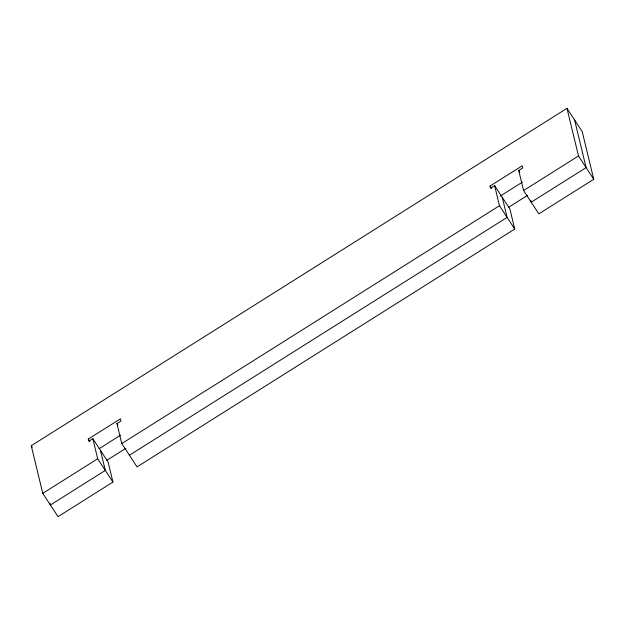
<?xml version="1.0" encoding="UTF-8"?>
<svg xmlns="http://www.w3.org/2000/svg" width="625" height="625" viewBox="0 0 625 625"><rect width="100%" height="100%" fill="white"/><g stroke="black" fill="none" stroke-linecap="round" stroke-linejoin="round"><path stroke-width="0.94" d="M31.25 445.727L566.969 108.344L582.227 131.648L593.75 179.273L538.836 213.859L523.578 190.547L518.727 170.5L522.75 167.969L522.219 165.789L490.078 186.031L490.602 188.211L494.625 185.68L509.883 208.992L514.734 229.039L137.047 466.891L121.789 443.586L116.938 423.539L120.961 421.008L120.43 418.828L88.289 439.07L88.812 441.25L92.836 438.719L108.094 462.031L112.945 482.078L58.031 516.656L42.773 493.352L31.25 445.727L32.266 447.281M99.211 448.648L120.641 435.156M500.18 196.133L522.43 182.117M42.773 493.352L97.68 458.766L92.836 438.719M121.789 443.586L499.469 205.727L494.625 185.68M523.578 190.547L578.492 155.961L566.969 108.344M106.844 460.305L125.797 448.367M508.633 207.266L527.586 195.328M129.422 455.242L507.102 217.383L502.25 197.336M578.492 155.961L593.75 179.273M518.727 170.5L519.75 172.055M490.078 186.031L491.602 188.367M499.469 205.727L514.734 229.039M116.938 423.539L117.953 425.086M88.289 439.07L89.812 441.398M97.68 458.766L112.945 482.078M574.602 120L586.117 167.617L531.211 202.203L530.766 200.375M100.461 450.375L105.313 470.422L50.398 505L49.945 503.133"/></g></svg>
